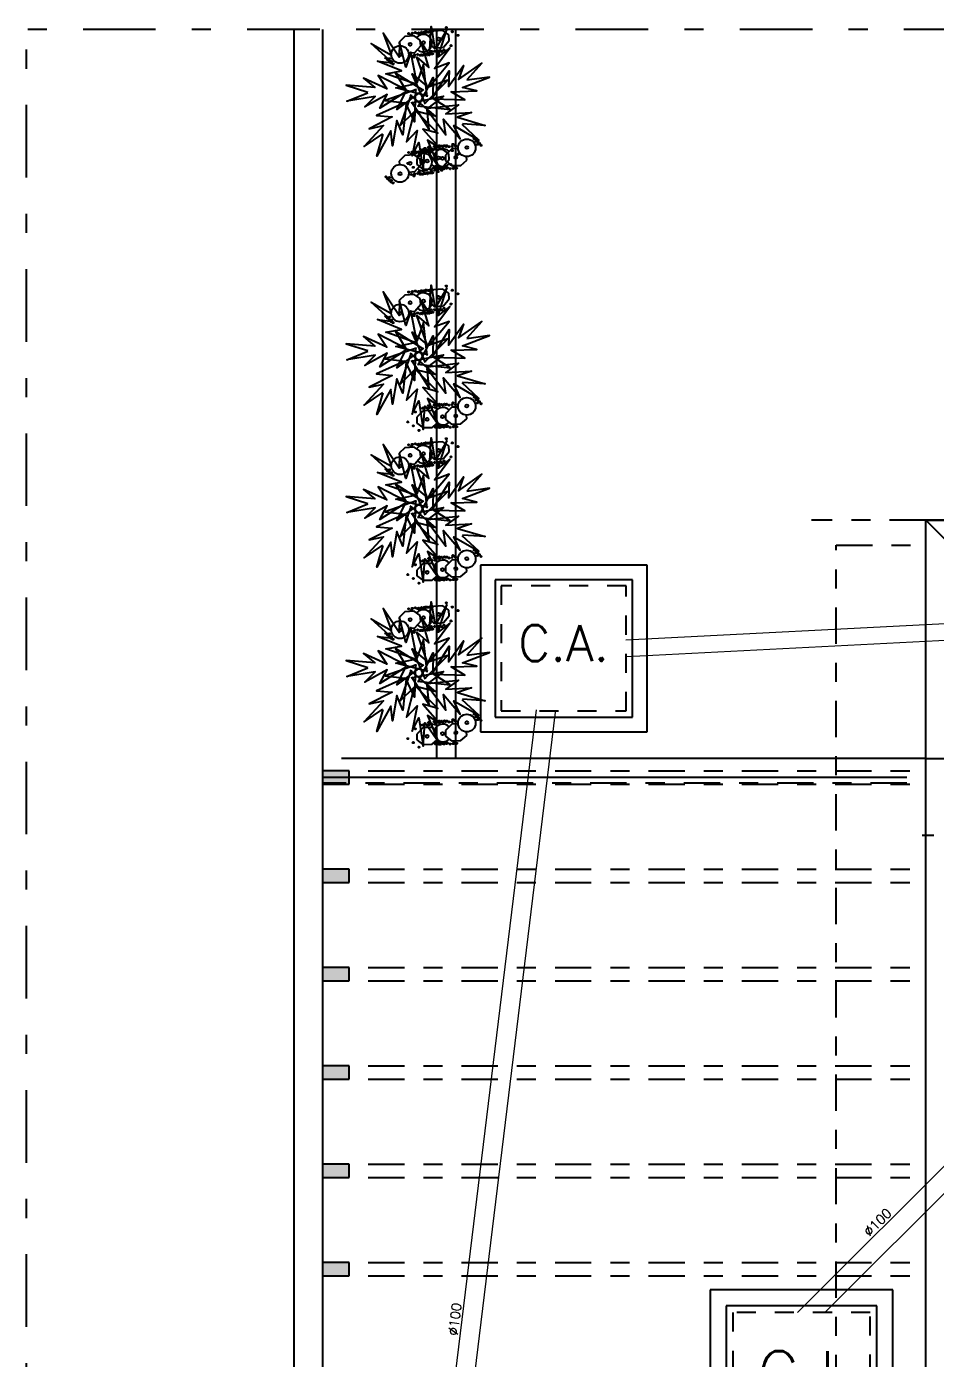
# Model space of a CAD drawing. Header units: millimetres. Extents: x 1573 to 2177, y 1587 to 1932.
# Drawn here: x 1776.08 to 1780.85, y 1907.32 to 1914.31 of the extents above; entities that cross this region are included whole.
import ezdxf
from ezdxf.enums import TextEntityAlignment as Align

# ---------------------------------------------------------------- set-up
doc = ezdxf.new("R2010")
doc.units = ezdxf.units.MM
doc.header["$LTSCALE"] = 0.03
doc.linetypes.add('DASHDOT', pattern=[25.4, 12.7, -6.35, 0, -6.35])
doc.linetypes.add('HIDDEN', pattern=[9.525, 6.35, -3.175])
for name, color, linetype in [('-HIDRO', 8, 'Continuous'), ('HIDROGRAFIA', 4, 'Continuous'), ('Texto-Tubos', 7, 'Continuous')]:
    doc.layers.add(name, color=color, linetype=linetype)
doc.layers.add('TigreCad', color=2, linetype='Continuous', lineweight=13)
doc.styles.add('R80', font='simplex.shx', dxfattribs={"height": 12})
doc.styles.add('TCTUBOS-TXT', font='txt.shx')

# ---------------------------------------------------------------- blocks, each defined once
blk = doc.blocks.new('inp_cx')
for p, q in [((40, 40), (-40, 40)), ((-40, 40), (-40, -40)), ((40, -40), (40, 40)), ((-40, -40), (40, -40))]:
    blk.add_line(p, q)
at = {"color": 1, "linetype": 'Continuous', "ltscale": 0.5}
for p, q in [((33, 33), (-33, 33)), ((-33, 33), (-33, -33)), ((33, -33), (33, 33)), ((-33, -33), (33, -33))]:
    blk.add_line(p, q, dxfattribs=at)
at = {"color": 1, "linetype": 'HIDDEN', "ltscale": 0.5}
for p, q in [((30, 30), (-30, 30)), ((-30, 30), (-30, -30)), ((30, -30), (30, 30)), ((-30, -30), (30, -30))]:
    blk.add_line(p, q, dxfattribs=at)
at = {"style": 'R80'}
blk.add_text('C.I.', height=20.592, dxfattribs=at).set_placement((-19.56, -7.5))
blk = doc.blocks.new('_cxareia')
for p, q in [((40, 40), (-40, 40)), ((-40, 40), (-40, -40)), ((40, -40), (40, 40)), ((-40, -40), (40, -40))]:
    blk.add_line(p, q)
at = {"color": 1, "linetype": 'Continuous', "ltscale": 0.5}
for p, q in [((33, 33), (-33, 33)), ((-33, 33), (-33, -33)), ((33, -33), (33, 33)), ((-33, -33), (33, -33))]:
    blk.add_line(p, q, dxfattribs=at)
at = {"color": 1, "linetype": 'HIDDEN', "ltscale": 0.5}
for p, q in [((30, 30), (-30, 30)), ((-30, 30), (-30, -30)), ((30, -30), (30, 30)), ((-30, -30), (30, -30))]:
    blk.add_line(p, q, dxfattribs=at)
at = {"style": 'R80'}
blk.add_text('C.A.', height=17.28, dxfattribs=at).set_placement((-21.97, -6.06))

msp = doc.modelspace()

# ---------------------------------------------------------------- hatches: boundary and pattern name
at = {"layer": '-HIDRO'}
h = msp.add_hatch(color=256, dxfattribs=at)
h.dxf.hatch_style = 1
h.paths.add_polyline_path([(1777.638, 1910.3366), (1777.778, 1910.3366), (1777.778, 1910.4066), (1777.638, 1910.4066)])
h = msp.add_hatch(color=256, dxfattribs=at)
h.dxf.hatch_style = 1
h.paths.add_polyline_path([(1777.638, 1909.8202), (1777.778, 1909.8202), (1777.778, 1909.8902), (1777.638, 1909.8902)])
h = msp.add_hatch(color=256, dxfattribs=at)
h.dxf.hatch_style = 1
h.paths.add_polyline_path([(1777.638, 1909.3038), (1777.778, 1909.3038), (1777.778, 1909.3738), (1777.638, 1909.3738)])
h = msp.add_hatch(color=256, dxfattribs=at)
h.dxf.hatch_style = 1
h.paths.add_polyline_path([(1777.638, 1908.7874), (1777.778, 1908.7874), (1777.778, 1908.8574), (1777.638, 1908.8574)])
h = msp.add_hatch(color=256, dxfattribs=at)
h.dxf.hatch_style = 1
h.paths.add_polyline_path([(1777.638, 1908.271), (1777.778, 1908.271), (1777.778, 1908.341), (1777.638, 1908.341)])
h = msp.add_hatch(color=256, dxfattribs=at)
h.dxf.hatch_style = 1
h.paths.add_polyline_path([(1777.638, 1907.7546), (1777.778, 1907.7546), (1777.778, 1907.8246), (1777.638, 1907.8246)])

# ---------------------------------------------------------------- linework, layer by layer
at = {"layer": '-HIDRO', "linetype": 'DASHDOT'}
for p in [(1776.0839, 1887.6609), (1789.6909, 1914.2978)]:
    msp.add_line(p, (1776.0839, 1914.2978), dxfattribs=at)
at = {"layer": '-HIDRO'}
for p, q in [((1777.488, 1891.7), (1777.488, 1914.2978)), ((1777.638, 1914.2978), (1777.638, 1891.7)), ((1778.2191, 1914.2886), (1778.1934, 1914.2633)), ((1778.2681, 1914.2926), (1778.2191, 1914.2886)), ((1778.237, 1910.4716), (1778.237, 1914.2978)), ((1778.2999, 1914.2704), (1778.2681, 1914.2926)), ((1778.337, 1910.4716), (1778.337, 1914.2978)), ((1778.0698, 1914.2607), (1778.0404, 1914.2319)), ((1778.0404, 1914.2319), (1778.042, 1914.213)), ((1778.1189, 1914.2647), (1778.0698, 1914.2607)), ((1778.1506, 1914.2425), (1778.1189, 1914.2647)), ((1778.1224, 1914.1768), (1778.153, 1914.2127)), ((1778.153, 1914.2127), (1778.1506, 1914.2425)), ((1778.2103, 1914.2132), (1778.2227, 1914.2007)), ((1778.2717, 1914.2047), (1778.3023, 1914.2407)), ((1778.3023, 1914.2407), (1778.2999, 1914.2704)), ((1778.0895, 1914.1741), (1778.1224, 1914.1768)), ((1778.2227, 1914.2007), (1778.2717, 1914.2047)), ((1778.1651, 1913.6531), (1778.1324, 1913.6191)), ((1778.2143, 1913.6541), (1778.1651, 1913.6531)), ((1778.2191, 1913.6642), (1778.1934, 1913.6389)), ((1778.2258, 1913.6409), (1778.2143, 1913.6541)), ((1778.2681, 1913.6682), (1778.2191, 1913.6642)), ((1778.2999, 1913.646), (1778.2681, 1913.6682)), ((1778.3158, 1913.6718), (1778.2831, 1913.6378)), ((1778.3023, 1913.6163), (1778.2999, 1913.646)), ((1778.3488, 1913.6725), (1778.3158, 1913.6718)), ((1778.0698, 1913.6363), (1778.0404, 1913.6075)), ((1778.0404, 1913.6075), (1778.042, 1913.5886)), ((1778.1189, 1913.6403), (1778.0698, 1913.6363)), ((1778.1506, 1913.6181), (1778.1189, 1913.6403)), ((1778.1224, 1913.5524), (1778.153, 1913.5883)), ((1778.1324, 1913.6191), (1778.1329, 1913.5892)), ((1778.1329, 1913.5892), (1778.1633, 1913.5652)), ((1778.153, 1913.5883), (1778.1506, 1913.6181)), ((1778.2103, 1913.5888), (1778.2227, 1913.5763)), ((1778.2124, 1913.5662), (1778.2397, 1913.5898)), ((1778.2227, 1913.5763), (1778.2717, 1913.5803)), ((1778.2717, 1913.5803), (1778.3023, 1913.6163)), ((1778.2831, 1913.6378), (1778.2836, 1913.608)), ((1778.2836, 1913.608), (1778.314, 1913.5839)), ((1778.314, 1913.5839), (1778.3631, 1913.5849)), ((1778.3631, 1913.5849), (1778.3942, 1913.6118)), ((1778.3942, 1913.6118), (1778.3939, 1913.6307)), ((1778.0895, 1913.5497), (1778.1224, 1913.5524)), ((1778.1633, 1913.5652), (1778.2124, 1913.5662)), ((1778.0698, 1912.9037), (1778.0404, 1912.8749)), ((1778.1189, 1912.9076), (1778.0698, 1912.9037)), ((1778.1506, 1912.8855), (1778.1189, 1912.9076)), ((1778.153, 1912.8557), (1778.1506, 1912.8855)), ((1778.2191, 1912.9316), (1778.1934, 1912.9063)), ((1778.2681, 1912.9356), (1778.2191, 1912.9316)), ((1778.2999, 1912.9134), (1778.2681, 1912.9356)), ((1778.2717, 1912.8477), (1778.3023, 1912.8837)), ((1778.3023, 1912.8837), (1778.2999, 1912.9134)), ((1778.0404, 1912.8749), (1778.042, 1912.856)), ((1778.0895, 1912.8171), (1778.1224, 1912.8198)), ((1778.1224, 1912.8198), (1778.153, 1912.8557)), ((1778.2103, 1912.8562), (1778.2227, 1912.8437)), ((1778.2227, 1912.8437), (1778.2717, 1912.8477)), ((1778.1651, 1912.2961), (1778.1324, 1912.2621)), ((1778.1324, 1912.2621), (1778.1329, 1912.2322)), ((1778.2143, 1912.2971), (1778.1651, 1912.2961)), ((1778.2258, 1912.2839), (1778.2143, 1912.2971)), ((1778.3158, 1912.3148), (1778.2831, 1912.2808)), ((1778.2831, 1912.2808), (1778.2836, 1912.2509)), ((1778.2836, 1912.2509), (1778.314, 1912.2269)), ((1778.3488, 1912.3155), (1778.3158, 1912.3148)), ((1778.3631, 1912.2279), (1778.3942, 1912.2548)), ((1778.3942, 1912.2548), (1778.3939, 1912.2737)), ((1778.1329, 1912.2322), (1778.1633, 1912.2082)), ((1778.1633, 1912.2082), (1778.2124, 1912.2092)), ((1778.2124, 1912.2092), (1778.2397, 1912.2328)), ((1778.314, 1912.2269), (1778.3631, 1912.2279)), ((1778.2191, 1912.1297), (1778.1934, 1912.1044)), ((1778.2681, 1912.1337), (1778.2191, 1912.1297)), ((1778.2999, 1912.1115), (1778.2681, 1912.1337)), ((1778.3023, 1912.0818), (1778.2999, 1912.1115)), ((1778.0698, 1912.1018), (1778.0404, 1912.073)), ((1778.0404, 1912.073), (1778.042, 1912.0541)), ((1778.1189, 1912.1057), (1778.0698, 1912.1018)), ((1778.1506, 1912.0836), (1778.1189, 1912.1057)), ((1778.1224, 1912.0179), (1778.153, 1912.0538)), ((1778.153, 1912.0538), (1778.1506, 1912.0836)), ((1778.2103, 1912.0543), (1778.2227, 1912.0418)), ((1778.2227, 1912.0418), (1778.2717, 1912.0458)), ((1778.2717, 1912.0458), (1778.3023, 1912.0818)), ((1778.0895, 1912.0152), (1778.1224, 1912.0179)), ((1780.8041, 1911.7217), (1787.2563, 1911.7217)), ((1780.8041, 1910.4716), (1780.8041, 1911.7217)), ((1780.9041, 1911.6217), (1780.8041, 1911.7217)), ((1780.8041, 1911.7217), (1780.9041, 1911.6217)), ((1787.2563, 1911.7217), (1780.8041, 1911.7217)), ((1780.8041, 1911.7217), (1780.9041, 1911.6217)), ((1787.2563, 1911.7217), (1780.8041, 1911.7217)), ((1778.1651, 1911.4942), (1778.1324, 1911.4602)), ((1778.2143, 1911.4952), (1778.1651, 1911.4942)), ((1778.2258, 1911.482), (1778.2143, 1911.4952)), ((1778.3158, 1911.5129), (1778.2831, 1911.4789)), ((1778.2831, 1911.4789), (1778.2836, 1911.449)), ((1778.3488, 1911.5136), (1778.3158, 1911.5129)), ((1778.1324, 1911.4602), (1778.1329, 1911.4303)), ((1778.1329, 1911.4303), (1778.1633, 1911.4063)), ((1778.2124, 1911.4072), (1778.2397, 1911.4309)), ((1778.2836, 1911.449), (1778.314, 1911.425)), ((1778.314, 1911.425), (1778.3631, 1911.426)), ((1778.3631, 1911.426), (1778.3942, 1911.4529)), ((1778.3942, 1911.4529), (1778.3939, 1911.4718)), ((1778.1633, 1911.4063), (1778.2124, 1911.4072)), ((1778.2681, 1911.2724), (1778.2191, 1911.2684)), ((1778.2999, 1911.2502), (1778.2681, 1911.2724)), ((1778.0698, 1911.2405), (1778.0404, 1911.2117)), ((1778.0404, 1911.2117), (1778.042, 1911.1928)), ((1778.1189, 1911.2444), (1778.0698, 1911.2405)), ((1778.1506, 1911.2223), (1778.1189, 1911.2444)), ((1778.153, 1911.1925), (1778.1506, 1911.2223)), ((1778.2191, 1911.2684), (1778.1934, 1911.2431)), ((1778.2717, 1911.1845), (1778.3023, 1911.2204)), ((1778.3023, 1911.2204), (1778.2999, 1911.2502)), ((1778.0895, 1911.1539), (1778.1224, 1911.1566)), ((1778.1224, 1911.1566), (1778.153, 1911.1925)), ((1778.2103, 1911.193), (1778.2227, 1911.1805)), ((1778.2227, 1911.1805), (1778.2717, 1911.1845)), ((1778.3158, 1910.6516), (1778.2831, 1910.6176)), ((1778.3488, 1910.6523), (1778.3158, 1910.6516)), ((1778.1651, 1910.6329), (1778.1324, 1910.5989)), ((1778.1324, 1910.5989), (1778.1329, 1910.569)), ((1778.2143, 1910.6339), (1778.1651, 1910.6329)), ((1778.2258, 1910.6206), (1778.2143, 1910.6339)), ((1778.2831, 1910.6176), (1778.2836, 1910.5877)), ((1778.2836, 1910.5877), (1778.314, 1910.5637)), ((1778.3631, 1910.5646), (1778.3942, 1910.5916)), ((1778.3942, 1910.5916), (1778.3939, 1910.6105)), ((1778.1329, 1910.569), (1778.1633, 1910.545)), ((1778.1633, 1910.545), (1778.2124, 1910.5459)), ((1778.2124, 1910.5459), (1778.2397, 1910.5696)), ((1778.314, 1910.5637), (1778.3631, 1910.5646)), ((1778.237, 1910.4716), (1777.737, 1910.4716)), ((1780.8041, 1910.4716), (1778.237, 1910.4716)), ((1780.8041, 1907.2415), (1780.8041, 1910.4716)), ((1780.8041, 1910.4716), (1781.4561, 1910.4716)), ((1777.778, 1910.4066), (1777.638, 1910.4066)), ((1777.638, 1910.4066), (1777.638, 1910.3366)), ((1780.7051, 1910.3716), (1777.638, 1910.3716)), ((1777.778, 1910.3366), (1777.778, 1910.4066)), ((1777.638, 1910.3366), (1777.778, 1910.3366)), ((1780.8462, 1910.0659), (1780.7851, 1910.0659)), ((1780.7851, 1910.0659), (1780.7851, 1910.0659)), ((1777.778, 1909.8902), (1777.638, 1909.8902)), ((1777.638, 1909.8902), (1777.638, 1909.8202)), ((1777.778, 1909.8202), (1777.778, 1909.8902)), ((1777.638, 1909.8202), (1777.778, 1909.8202)), ((1777.778, 1909.3738), (1777.638, 1909.3738)), ((1777.638, 1909.3738), (1777.638, 1909.3038)), ((1777.778, 1909.3038), (1777.778, 1909.3738)), ((1777.638, 1909.3038), (1777.778, 1909.3038)), ((1777.778, 1908.8574), (1777.638, 1908.8574)), ((1777.638, 1908.8574), (1777.638, 1908.7874)), ((1777.778, 1908.7874), (1777.778, 1908.8574)), ((1777.638, 1908.7874), (1777.778, 1908.7874)), ((1777.778, 1908.341), (1777.638, 1908.341)), ((1777.638, 1908.341), (1777.638, 1908.271)), ((1777.778, 1908.271), (1777.778, 1908.341)), ((1777.638, 1908.271), (1777.778, 1908.271)), ((1777.778, 1907.8246), (1777.638, 1907.8246)), ((1777.638, 1907.8246), (1777.638, 1907.7546)), ((1777.778, 1907.7546), (1777.778, 1907.8246)), ((1777.638, 1907.7546), (1777.778, 1907.7546))]:
    msp.add_line(p, q, dxfattribs=at)
at = {"layer": '-HIDRO', "linetype": 'DASHDOT', "ltscale": 0.5}
for p, q in [((1780.8041, 1911.7217), (1780.2041, 1911.7217)), ((1780.3341, 1903.2254), (1780.3341, 1911.5917)), ((1780.3341, 1911.5917), (1780.8041, 1911.5917)), ((1777.877, 1910.4066), (1780.8041, 1910.4066)), ((1780.7051, 1910.3416), (1777.638, 1910.3416)), ((1777.877, 1910.3366), (1780.8041, 1910.3366)), ((1777.877, 1909.8902), (1780.8041, 1909.8902)), ((1777.877, 1909.8202), (1780.8041, 1909.8202)), ((1777.877, 1909.3738), (1780.8041, 1909.3738)), ((1777.877, 1909.3038), (1780.8041, 1909.3038)), ((1777.877, 1908.8574), (1780.8041, 1908.8574)), ((1777.877, 1908.7874), (1780.8041, 1908.7874)), ((1777.877, 1908.341), (1780.8041, 1908.341)), ((1777.877, 1908.271), (1780.8041, 1908.271)), ((1777.877, 1907.8246), (1780.8041, 1907.8246)), ((1777.877, 1907.7546), (1780.8041, 1907.7546))]:
    msp.add_line(p, q, dxfattribs=at)
at = {"layer": '-HIDRO'}
for points in [[(1778.1863, 1913.944), (1778.1668, 1914.1164), (1778.1317, 1914.0186), (1778.1002, 1914.1786), (1778.0746, 1914.1004), (1778.0411, 1914.2312), (1778.0398, 1914.1534), (1777.9553, 1914.2786), (1777.9982, 1914.1674)], [(1778.1779, 1913.9076), (1778.1074, 1914.0661), (1778.1871, 1913.9996), (1778.1332, 1914.1535), (1778.1949, 1914.0991), (1778.1576, 1914.2288), (1778.1981, 1914.1624), (1778.2075, 1914.3131), (1778.2268, 1914.1955)], [(1778.1723, 1913.9086), (1778.2949, 1914.0314), (1778.1965, 1913.9978), (1778.302, 1914.1223), (1778.2249, 1914.0935), (1778.3063, 1914.2013), (1778.2446, 1914.1538), (1778.2898, 1914.2979), (1778.2296, 1914.195)], [(1778.1906, 1913.9477), (1778.0227, 1913.9915), (1778.1245, 1914.0123), (1777.9705, 1914.0662), (1778.0516, 1914.0804), (1777.9268, 1914.1321), (1778.0041, 1914.1224), (1777.8921, 1914.2238), (1777.9961, 1914.1655)], [(1778.1674, 1913.977), (1778.0205, 1914.0692), (1778.0751, 1913.9808), (1777.9303, 1914.056), (1777.9755, 1913.9872), (1777.8523, 1914.0425), (1777.9124, 1913.993), (1777.7618, 1914.005), (1777.8756, 1913.9692)], [(1778.1386, 1913.8926), (1778.2186, 1914.0465), (1778.2162, 1913.9427), (1778.303, 1914.0808), (1778.2989, 1913.9986), (1778.377, 1914.1087), (1778.3504, 1914.0356), (1778.4741, 1914.1222), (1778.3942, 1914.0338)], [(1778.1359, 1913.8976), (1778.3083, 1913.8783), (1778.2207, 1913.9342), (1778.3838, 1913.9293), (1778.3132, 1913.9717), (1778.4482, 1913.9753), (1778.3726, 1913.9939), (1778.5135, 1914.0484), (1778.3955, 1914.0313)], [(1778.1672, 1913.9827), (1778.0283, 1913.8787), (1778.0755, 1913.9713), (1777.9374, 1913.8845), (1777.9768, 1913.9567), (1777.8586, 1913.8914), (1777.9143, 1913.9457), (1777.7652, 1913.9214), (1777.8757, 1913.9664)], [(1778.1299, 1913.9828), (1777.9662, 1913.9254), (1778.0693, 1913.913), (1777.9203, 1913.8467), (1778.0022, 1913.8391), (1777.8821, 1913.7773), (1777.9583, 1913.7934), (1777.8551, 1913.6831), (1777.954, 1913.7498)], [(1778.1253, 1913.9862), (1778.12, 1913.8128), (1778.077, 1913.9074), (1778.0588, 1913.7453), (1778.0268, 1913.8211), (1778.0042, 1913.688), (1777.9965, 1913.7655), (1777.9226, 1913.6337), (1777.9562, 1913.7481)], [(1778.1019, 1913.9571), (1778.0447, 1913.7933), (1778.1187, 1913.8662), (1778.0777, 1913.7083), (1778.1347, 1913.7677), (1778.1081, 1913.6353), (1778.143, 1913.7049), (1778.1649, 1913.5554), (1778.1744, 1913.6743)], [(1778.0964, 1913.9556), (1778.2287, 1913.8434), (1778.1279, 1913.8687), (1778.2433, 1913.7534), (1778.1641, 1913.7757), (1778.254, 1913.675), (1778.1887, 1913.7173), (1778.2456, 1913.5774), (1778.1771, 1913.675)], [(1778.1023, 1913.9139), (1778.2725, 1913.9474), (1778.1899, 1913.8844), (1778.352, 1913.9027), (1778.2851, 1913.8547), (1778.42, 1913.8622), (1778.3462, 1913.8375), (1778.491, 1913.7948), (1778.372, 1913.8021)], [(1778.1045, 1913.9192), (1778.197, 1913.7723), (1778.1861, 1913.8757), (1778.2839, 1913.7451), (1778.2731, 1913.8267), (1778.36, 1913.7234), (1778.3274, 1913.7941), (1778.4579, 1913.7179), (1778.3709, 1913.7995)], [(1778.1779, 1912.5506), (1778.1074, 1912.7091), (1778.1871, 1912.6426), (1778.1332, 1912.7965), (1778.1949, 1912.7421), (1778.1576, 1912.8718), (1778.1981, 1912.8054), (1778.2075, 1912.9561), (1778.2268, 1912.8385)], [(1778.1863, 1912.587), (1778.1668, 1912.7594), (1778.1317, 1912.6616), (1778.1002, 1912.8216), (1778.0746, 1912.7434), (1778.0411, 1912.8742), (1778.0398, 1912.7964), (1777.9553, 1912.9216), (1777.9982, 1912.8103)], [(1778.1723, 1912.5516), (1778.2949, 1912.6744), (1778.1965, 1912.6408), (1778.302, 1912.7653), (1778.2249, 1912.7365), (1778.3063, 1912.8443), (1778.2446, 1912.7968), (1778.2898, 1912.9409), (1778.2296, 1912.8379)], [(1778.1906, 1912.5907), (1778.0227, 1912.6345), (1778.1245, 1912.6553), (1777.9705, 1912.7091), (1778.0516, 1912.7234), (1777.9268, 1912.7751), (1778.0041, 1912.7654), (1777.8921, 1912.8668), (1777.9961, 1912.8085)], [(1778.1386, 1912.5356), (1778.2186, 1912.6895), (1778.2162, 1912.5857), (1778.303, 1912.7238), (1778.2989, 1912.6416), (1778.377, 1912.7517), (1778.3504, 1912.6786), (1778.4741, 1912.7652), (1778.3942, 1912.6768)], [(1778.1674, 1912.62), (1778.0205, 1912.7122), (1778.0751, 1912.6238), (1777.9303, 1912.699), (1777.9755, 1912.6302), (1777.8523, 1912.6855), (1777.9124, 1912.636), (1777.7618, 1912.648), (1777.8756, 1912.6122)], [(1778.1359, 1912.5406), (1778.3083, 1912.5213), (1778.2207, 1912.5772), (1778.3838, 1912.5723), (1778.3132, 1912.6147), (1778.4482, 1912.6183), (1778.3726, 1912.6369), (1778.5135, 1912.6914), (1778.3955, 1912.6742)], [(1778.1672, 1912.6257), (1778.0283, 1912.5217), (1778.0755, 1912.6143), (1777.9374, 1912.5275), (1777.9768, 1912.5997), (1777.8586, 1912.5344), (1777.9143, 1912.5887), (1777.7652, 1912.5644), (1777.8757, 1912.6094)], [(1778.1299, 1912.6258), (1777.9662, 1912.5684), (1778.0693, 1912.556), (1777.9203, 1912.4897), (1778.0022, 1912.4821), (1777.8821, 1912.4203), (1777.9583, 1912.4364), (1777.8551, 1912.3261), (1777.954, 1912.3928)], [(1778.1253, 1912.6292), (1778.12, 1912.4558), (1778.077, 1912.5504), (1778.0588, 1912.3883), (1778.0268, 1912.4641), (1778.0042, 1912.331), (1777.9965, 1912.4084), (1777.9226, 1912.2767), (1777.9562, 1912.3911)], [(1778.1019, 1912.6001), (1778.0447, 1912.4363), (1778.1187, 1912.5092), (1778.0777, 1912.3513), (1778.1347, 1912.4107), (1778.1081, 1912.2783), (1778.143, 1912.3479), (1778.1649, 1912.1984), (1778.1744, 1912.3172)], [(1778.0964, 1912.5986), (1778.2287, 1912.4863), (1778.1279, 1912.5117), (1778.2433, 1912.3964), (1778.1641, 1912.4187), (1778.254, 1912.318), (1778.1887, 1912.3603), (1778.2456, 1912.2204), (1778.1771, 1912.318)], [(1778.1023, 1912.5569), (1778.2725, 1912.5904), (1778.1899, 1912.5274), (1778.352, 1912.5457), (1778.2851, 1912.4977), (1778.42, 1912.5052), (1778.3462, 1912.4805), (1778.491, 1912.4378), (1778.372, 1912.4451)], [(1778.1045, 1912.5621), (1778.197, 1912.4153), (1778.1861, 1912.5186), (1778.2839, 1912.3881), (1778.2731, 1912.4697), (1778.36, 1912.3664), (1778.3274, 1912.4371), (1778.4579, 1912.3609), (1778.3709, 1912.4425)], [(1778.1863, 1911.7851), (1778.1668, 1911.9575), (1778.1317, 1911.8597), (1778.1002, 1912.0197), (1778.0746, 1911.9415), (1778.0411, 1912.0723), (1778.0398, 1911.9945), (1777.9553, 1912.1197), (1777.9982, 1912.0084)], [(1778.1779, 1911.7487), (1778.1074, 1911.9072), (1778.1871, 1911.8407), (1778.1332, 1911.9946), (1778.1949, 1911.9402), (1778.1576, 1912.0699), (1778.1981, 1912.0035), (1778.2075, 1912.1542), (1778.2268, 1912.0366)], [(1778.1723, 1911.7497), (1778.2949, 1911.8725), (1778.1965, 1911.8389), (1778.302, 1911.9633), (1778.2249, 1911.9346), (1778.3063, 1912.0424), (1778.2446, 1911.9949), (1778.2898, 1912.139), (1778.2296, 1912.036)], [(1778.1906, 1911.7888), (1778.0227, 1911.8325), (1778.1245, 1911.8534), (1777.9705, 1911.9072), (1778.0516, 1911.9215), (1777.9268, 1911.9732), (1778.0041, 1911.9635), (1777.8921, 1912.0649), (1777.9961, 1912.0066)], [(1778.1674, 1911.8181), (1778.0205, 1911.9103), (1778.0751, 1911.8219), (1777.9303, 1911.8971), (1777.9755, 1911.8283), (1777.8523, 1911.8836), (1777.9124, 1911.8341), (1777.7618, 1911.8461), (1777.8756, 1911.8103)], [(1778.1386, 1911.7337), (1778.2186, 1911.8876), (1778.2162, 1911.7837), (1778.303, 1911.9219), (1778.2989, 1911.8397), (1778.377, 1911.9498), (1778.3504, 1911.8767), (1778.4741, 1911.9633), (1778.3942, 1911.8748)], [(1778.1359, 1911.7387), (1778.3083, 1911.7194), (1778.2207, 1911.7753), (1778.3838, 1911.7704), (1778.3132, 1911.8128), (1778.4482, 1911.8164), (1778.3726, 1911.835), (1778.5135, 1911.8895), (1778.3955, 1911.8723)], [(1778.1672, 1911.8238), (1778.0283, 1911.7198), (1778.0755, 1911.8124), (1777.9374, 1911.7256), (1777.9768, 1911.7978), (1777.8586, 1911.7325), (1777.9143, 1911.7868), (1777.7652, 1911.7625), (1777.8757, 1911.8075)], [(1778.1299, 1911.8239), (1777.9662, 1911.7665), (1778.0693, 1911.7541), (1777.9203, 1911.6878), (1778.0022, 1911.6802), (1777.8821, 1911.6184), (1777.9583, 1911.6345), (1777.8551, 1911.5242), (1777.954, 1911.5909)], [(1778.1253, 1911.8273), (1778.12, 1911.6539), (1778.077, 1911.7485), (1778.0588, 1911.5864), (1778.0268, 1911.6622), (1778.0042, 1911.5291), (1777.9965, 1911.6065), (1777.9226, 1911.4748), (1777.9562, 1911.5892)], [(1778.1019, 1911.7982), (1778.0447, 1911.6344), (1778.1187, 1911.7073), (1778.0777, 1911.5494), (1778.1347, 1911.6088), (1778.1081, 1911.4764), (1778.143, 1911.546), (1778.1649, 1911.3965), (1778.1744, 1911.5153)], [(1778.0964, 1911.7967), (1778.2287, 1911.6844), (1778.1279, 1911.7098), (1778.2433, 1911.5945), (1778.1641, 1911.6168), (1778.254, 1911.5161), (1778.1887, 1911.5584), (1778.2456, 1911.4184), (1778.1771, 1911.5161)], [(1778.1023, 1911.755), (1778.2725, 1911.7885), (1778.1899, 1911.7255), (1778.352, 1911.7438), (1778.2851, 1911.6958), (1778.42, 1911.7033), (1778.3462, 1911.6786), (1778.491, 1911.6358), (1778.372, 1911.6432)], [(1778.1045, 1911.7602), (1778.197, 1911.6134), (1778.1861, 1911.7167), (1778.2839, 1911.5862), (1778.2731, 1911.6678), (1778.36, 1911.5645), (1778.3274, 1911.6352), (1778.4579, 1911.559), (1778.3709, 1911.6406)], [(1778.1779, 1910.8874), (1778.1074, 1911.0459), (1778.1871, 1910.9794), (1778.1332, 1911.1333), (1778.1949, 1911.0788), (1778.1576, 1911.2086), (1778.1981, 1911.1422), (1778.2075, 1911.2929), (1778.2268, 1911.1753)], [(1778.1723, 1910.8884), (1778.2949, 1911.0112), (1778.1965, 1910.9776), (1778.302, 1911.102), (1778.2249, 1911.0733), (1778.3063, 1911.1811), (1778.2446, 1911.1336), (1778.2898, 1911.2777), (1778.2296, 1911.1747)], [(1778.1906, 1910.9275), (1778.0227, 1910.9712), (1778.1245, 1910.9921), (1777.9705, 1911.0459), (1778.0516, 1911.0602), (1777.9268, 1911.1119), (1778.0041, 1911.1022), (1777.8921, 1911.2035), (1777.9961, 1911.1453)], [(1778.1863, 1910.9238), (1778.1668, 1911.0962), (1778.1317, 1910.9984), (1778.1002, 1911.1584), (1778.0746, 1911.0802), (1778.0411, 1911.211), (1778.0398, 1911.1332), (1777.9553, 1911.2584), (1777.9982, 1911.1471)], [(1778.1386, 1910.8724), (1778.2186, 1911.0263), (1778.2162, 1910.9224), (1778.303, 1911.0606), (1778.2989, 1910.9784), (1778.377, 1911.0885), (1778.3504, 1911.0154), (1778.4741, 1911.102), (1778.3942, 1911.0135)], [(1778.1674, 1910.9568), (1778.0205, 1911.049), (1778.0751, 1910.9606), (1777.9303, 1911.0357), (1777.9755, 1910.967), (1777.8523, 1911.0223), (1777.9124, 1910.9728), (1777.7618, 1910.9848), (1777.8756, 1910.949)], [(1778.1359, 1910.8774), (1778.3083, 1910.8581), (1778.2207, 1910.914), (1778.3838, 1910.9091), (1778.3132, 1910.9515), (1778.4482, 1910.9551), (1778.3726, 1910.9736), (1778.5135, 1911.0282), (1778.3955, 1911.011)], [(1778.1672, 1910.9625), (1778.0283, 1910.8585), (1778.0755, 1910.9511), (1777.9374, 1910.8643), (1777.9768, 1910.9365), (1777.8586, 1910.8712), (1777.9143, 1910.9255), (1777.7652, 1910.9012), (1777.8757, 1910.9462)], [(1778.1299, 1910.9626), (1777.9662, 1910.9052), (1778.0693, 1910.8928), (1777.9203, 1910.8265), (1778.0022, 1910.8189), (1777.8821, 1910.7571), (1777.9583, 1910.7732), (1777.8551, 1910.6629), (1777.954, 1910.7296)], [(1778.1253, 1910.966), (1778.12, 1910.7926), (1778.077, 1910.8872), (1778.0588, 1910.7251), (1778.0268, 1910.8009), (1778.0042, 1910.6678), (1777.9965, 1910.7452), (1777.9226, 1910.6135), (1777.9562, 1910.7279)], [(1778.1019, 1910.9369), (1778.0447, 1910.7731), (1778.1187, 1910.846), (1778.0777, 1910.6881), (1778.1347, 1910.7475), (1778.1081, 1910.6151), (1778.143, 1910.6846), (1778.1649, 1910.5352), (1778.1744, 1910.654)], [(1778.0964, 1910.9354), (1778.2287, 1910.8231), (1778.1279, 1910.8485), (1778.2433, 1910.7332), (1778.1641, 1910.7555), (1778.254, 1910.6548), (1778.1887, 1910.6971), (1778.2456, 1910.5571), (1778.1771, 1910.6548)], [(1778.1023, 1910.8937), (1778.2725, 1910.9272), (1778.1899, 1910.8642), (1778.352, 1910.8825), (1778.2851, 1910.8345), (1778.42, 1910.842), (1778.3462, 1910.8173), (1778.491, 1910.7745), (1778.372, 1910.7819)], [(1778.1045, 1910.8989), (1778.197, 1910.7521), (1778.1861, 1910.8554), (1778.2839, 1910.7249), (1778.2731, 1910.8065), (1778.36, 1910.7032), (1778.3274, 1910.7739), (1778.4579, 1910.6977), (1778.3709, 1910.7793)]]:
    msp.add_lwpolyline(points, dxfattribs=at)
for centre, radius in [((1778.0901, 1914.2767), 0.00336), ((1778.1085, 1914.279), 0.00336), ((1778.1242, 1914.2819), 0.00336), ((1778.1372, 1914.2779), 0.00336), ((1778.1429, 1914.2801), 0.00336), ((1778.149, 1914.278), 0.00336), ((1778.157, 1914.2837), 0.00336), ((1778.1622, 1914.2808), 0.00336), ((1778.1696, 1914.2831), 0.00336), ((1778.1758, 1914.2802), 0.00336), ((1778.1778, 1914.2863), 0.00336), ((1778.1846, 1914.286), 0.00336), ((1778.1914, 1914.2848), 0.00336), ((1778.1973, 1914.2853), 0.00336), ((1778.2023, 1914.2857), 0.00336), ((1778.2867, 1914.3084), 0.00336), ((1778.3184, 1914.2863), 0.00336), ((1778.0439, 1914.1669), 0.0462), ((1778.0977, 1914.2206), 0.00786), ((1778.1051, 1914.2686), 0.00336), ((1778.1675, 1914.2298), 0.00786), ((1778.247, 1914.2485), 0.00786), ((1778.312, 1914.2135), 0.00336), ((1778.3481, 1914.2675), 0.00336), ((1777.9701, 1914.1488), 0.00336), ((1777.9797, 1914.139), 0.00336), ((1777.988, 1914.145), 0.00336), ((1778.0441, 1914.1652), 0.00786), ((1778.103, 1914.1613), 0.00336), ((1778.1179, 1914.1533), 0.00336), ((1778.1213, 1914.1637), 0.00336), ((1778.1371, 1914.1666), 0.00336), ((1778.15, 1914.1626), 0.00336), ((1778.1558, 1914.1647), 0.00336), ((1778.1618, 1914.1627), 0.00336), ((1778.1698, 1914.1684), 0.00336), ((1778.1751, 1914.1655), 0.00336), ((1778.1825, 1914.1677), 0.00336), ((1778.1886, 1914.1649), 0.00336), ((1778.1906, 1914.1709), 0.00336), ((1778.1974, 1914.1706), 0.00336), ((1778.2042, 1914.1695), 0.00336), ((1778.2091, 1914.1834), 0.00336), ((1778.2101, 1914.17), 0.00336), ((1778.2151, 1914.1704), 0.00336), ((1778.2258, 1914.1839), 0.00336), ((1778.2419, 1914.1866), 0.00336), ((1778.2445, 1914.1763), 0.00336), ((1778.2633, 1914.1831), 0.00336), ((1778.275, 1914.1911), 0.00336), ((1777.9891, 1914.131), 0.00336), ((1777.9968, 1914.1228), 0.00336), ((1777.998, 1914.1299), 0.00336), ((1778.0079, 1914.1166), 0.00336), ((1778.3948, 1913.6769), 0.0462), ((1778.4338, 1913.7249), 0.00336), ((1778.4445, 1913.718), 0.00336), ((1778.0901, 1913.6523), 0.00336), ((1778.1051, 1913.6442), 0.00336), ((1778.1085, 1913.6546), 0.00336), ((1778.1242, 1913.6575), 0.00336), ((1778.1244, 1913.6469), 0.00336), ((1778.1372, 1913.6535), 0.00336), ((1778.1429, 1913.6557), 0.00336), ((1778.149, 1913.6536), 0.00336), ((1778.157, 1913.6593), 0.00336), ((1778.1622, 1913.6564), 0.00336), ((1778.1626, 1913.6669), 0.00336), ((1778.1696, 1913.6587), 0.00336), ((1778.1748, 1913.6742), 0.00336), ((1778.1758, 1913.6558), 0.00336), ((1778.1778, 1913.6619), 0.00336), ((1778.1846, 1913.6616), 0.00336), ((1778.1914, 1913.6604), 0.00336), ((1778.194, 1913.6798), 0.00336), ((1778.196, 1913.6693), 0.00336), ((1778.1973, 1913.6609), 0.00336), ((1778.2023, 1913.6613), 0.00336), ((1778.2121, 1913.671), 0.00336), ((1778.2237, 1913.6839), 0.00336), ((1778.2287, 1913.684), 0.00336), ((1778.2289, 1913.6706), 0.00336), ((1778.2346, 1913.6841), 0.00336), ((1778.2413, 1913.6826), 0.00336), ((1778.2481, 1913.6819), 0.00336), ((1778.2505, 1913.6878), 0.00336), ((1778.2564, 1913.6846), 0.00336), ((1778.2639, 1913.6864), 0.00336), ((1778.269, 1913.6831), 0.00336), ((1778.2773, 1913.6883), 0.00336), ((1778.2833, 1913.6859), 0.00336), ((1778.2867, 1913.684), 0.00336), ((1778.2891, 1913.6877), 0.00336), ((1778.3018, 1913.6829), 0.00336), ((1778.3177, 1913.6849), 0.00336), ((1778.3184, 1913.6619), 0.00336), ((1778.3217, 1913.695), 0.00336), ((1778.3362, 1913.6861), 0.00336), ((1778.3481, 1913.6431), 0.00336), ((1778.3947, 1913.6786), 0.00786), ((1778.4429, 1913.711), 0.00336), ((1778.4517, 1913.7094), 0.00336), ((1778.4519, 1913.6953), 0.00336), ((1778.4606, 1913.7008), 0.00336), ((1778.4696, 1913.6904), 0.00336), ((1778.0439, 1913.5425), 0.0462), ((1778.085, 1913.5951), 0.00336), ((1778.0977, 1913.5962), 0.00786), ((1778.1135, 1913.5746), 0.00336), ((1778.1675, 1913.6054), 0.00786), ((1778.187, 1913.6079), 0.00786), ((1778.247, 1913.6241), 0.00786), ((1778.2676, 1913.6217), 0.00786), ((1778.312, 1913.5891), 0.00336), ((1778.3275, 1913.5791), 0.00336), ((1778.3377, 1913.6266), 0.00786), ((1777.9701, 1913.5244), 0.00336), ((1777.9797, 1913.5146), 0.00336), ((1777.988, 1913.5206), 0.00336), ((1777.9891, 1913.5066), 0.00336), ((1777.998, 1913.5055), 0.00336), ((1778.0441, 1913.5408), 0.00786), ((1778.103, 1913.5369), 0.00336), ((1778.1179, 1913.5289), 0.00336), ((1778.1213, 1913.5393), 0.00336), ((1778.1371, 1913.5422), 0.00336), ((1778.1438, 1913.5506), 0.00336), ((1778.15, 1913.5382), 0.00336), ((1778.1558, 1913.5403), 0.00336), ((1778.1618, 1913.5383), 0.00336), ((1778.1698, 1913.544), 0.00336), ((1778.1751, 1913.5411), 0.00336), ((1778.1825, 1913.5433), 0.00336), ((1778.1886, 1913.5405), 0.00336), ((1778.1906, 1913.5465), 0.00336), ((1778.1974, 1913.5462), 0.00336), ((1778.2042, 1913.5451), 0.00336), ((1778.2091, 1913.559), 0.00336), ((1778.2101, 1913.5456), 0.00336), ((1778.2151, 1913.546), 0.00336), ((1778.2258, 1913.5595), 0.00336), ((1778.2294, 1913.568), 0.00336), ((1778.2344, 1913.5681), 0.00336), ((1778.2403, 1913.5682), 0.00336), ((1778.2419, 1913.5622), 0.00336), ((1778.2445, 1913.5519), 0.00336), ((1778.2471, 1913.5667), 0.00336), ((1778.2538, 1913.566), 0.00336), ((1778.2562, 1913.5719), 0.00336), ((1778.2621, 1913.5686), 0.00336), ((1778.2633, 1913.5587), 0.00336), ((1778.2697, 1913.5705), 0.00336), ((1778.2748, 1913.5672), 0.00336), ((1778.275, 1913.5667), 0.00336), ((1778.2831, 1913.5724), 0.00336), ((1778.289, 1913.57), 0.00336), ((1778.2948, 1913.5718), 0.00336), ((1778.3075, 1913.567), 0.00336), ((1778.3235, 1913.569), 0.00336), ((1778.3419, 1913.5702), 0.00336), ((1777.9968, 1913.4984), 0.00336), ((1778.0079, 1913.4922), 0.00336), ((1778.2867, 1912.9514), 0.00336), ((1778.0901, 1912.9197), 0.00336), ((1778.1051, 1912.9116), 0.00336), ((1778.1085, 1912.922), 0.00336), ((1778.1242, 1912.9249), 0.00336), ((1778.1372, 1912.9209), 0.00336), ((1778.1429, 1912.9231), 0.00336), ((1778.149, 1912.921), 0.00336), ((1778.157, 1912.9267), 0.00336), ((1778.1622, 1912.9238), 0.00336), ((1778.1675, 1912.8728), 0.00786), ((1778.1696, 1912.9261), 0.00336), ((1778.1758, 1912.9232), 0.00336), ((1778.1778, 1912.9293), 0.00336), ((1778.1846, 1912.929), 0.00336), ((1778.1914, 1912.9278), 0.00336), ((1778.1973, 1912.9283), 0.00336), ((1778.2023, 1912.9287), 0.00336), ((1778.247, 1912.8915), 0.00786), ((1778.3184, 1912.9293), 0.00336), ((1778.3481, 1912.9105), 0.00336), ((1778.0439, 1912.8099), 0.0462), ((1778.0441, 1912.8082), 0.00786), ((1778.0977, 1912.8636), 0.00786), ((1778.103, 1912.8043), 0.00336), ((1778.1213, 1912.8066), 0.00336), ((1778.1371, 1912.8096), 0.00336), ((1778.15, 1912.8056), 0.00336), ((1778.1558, 1912.8077), 0.00336), ((1778.1618, 1912.8057), 0.00336), ((1778.1698, 1912.8114), 0.00336), ((1778.1751, 1912.8085), 0.00336), ((1778.1825, 1912.8107), 0.00336), ((1778.1886, 1912.8079), 0.00336), ((1778.1906, 1912.8139), 0.00336), ((1778.1974, 1912.8136), 0.00336), ((1778.2042, 1912.8125), 0.00336), ((1778.2091, 1912.8264), 0.00336), ((1778.2101, 1912.813), 0.00336), ((1778.2151, 1912.8134), 0.00336), ((1778.2258, 1912.8269), 0.00336), ((1778.2419, 1912.8296), 0.00336), ((1778.2445, 1912.8193), 0.00336), ((1778.2633, 1912.8261), 0.00336), ((1778.275, 1912.8341), 0.00336), ((1778.312, 1912.8565), 0.00336), ((1777.9701, 1912.7918), 0.00336), ((1777.9797, 1912.782), 0.00336), ((1777.988, 1912.788), 0.00336), ((1777.9891, 1912.774), 0.00336), ((1777.9968, 1912.7658), 0.00336), ((1777.998, 1912.7729), 0.00336), ((1778.0079, 1912.7596), 0.00336), ((1778.1179, 1912.7963), 0.00336), ((1778.1748, 1912.3172), 0.00336), ((1778.194, 1912.3228), 0.00336), ((1778.2237, 1912.3269), 0.00336), ((1778.2287, 1912.327), 0.00336), ((1778.2346, 1912.3271), 0.00336), ((1778.2413, 1912.3256), 0.00336), ((1778.2481, 1912.3249), 0.00336), ((1778.2505, 1912.3308), 0.00336), ((1778.2564, 1912.3275), 0.00336), ((1778.2639, 1912.3294), 0.00336), ((1778.269, 1912.3261), 0.00336), ((1778.2773, 1912.3313), 0.00336), ((1778.2833, 1912.3289), 0.00336), ((1778.2891, 1912.3307), 0.00336), ((1778.3018, 1912.3259), 0.00336), ((1778.3177, 1912.3279), 0.00336), ((1778.3217, 1912.338), 0.00336), ((1778.3362, 1912.3291), 0.00336), ((1778.3948, 1912.3199), 0.0462), ((1778.3947, 1912.3216), 0.00786), ((1778.4338, 1912.3679), 0.00336), ((1778.4429, 1912.354), 0.00336), ((1778.4445, 1912.361), 0.00336), ((1778.4517, 1912.3524), 0.00336), ((1778.4519, 1912.3383), 0.00336), ((1778.4606, 1912.3438), 0.00336), ((1778.4696, 1912.3334), 0.00336), ((1778.1244, 1912.2899), 0.00336), ((1778.1626, 1912.3099), 0.00336), ((1778.187, 1912.2509), 0.00786), ((1778.196, 1912.3123), 0.00336), ((1778.2121, 1912.314), 0.00336), ((1778.2289, 1912.3136), 0.00336), ((1778.2676, 1912.2647), 0.00786), ((1778.3377, 1912.2696), 0.00786), ((1778.085, 1912.2381), 0.00336), ((1778.1135, 1912.2176), 0.00336), ((1778.1438, 1912.1936), 0.00336), ((1778.2294, 1912.211), 0.00336), ((1778.2344, 1912.2111), 0.00336), ((1778.2403, 1912.2112), 0.00336), ((1778.2471, 1912.2097), 0.00336), ((1778.2538, 1912.209), 0.00336), ((1778.2562, 1912.2149), 0.00336), ((1778.2621, 1912.2116), 0.00336), ((1778.2697, 1912.2135), 0.00336), ((1778.2748, 1912.2102), 0.00336), ((1778.2831, 1912.2154), 0.00336), ((1778.289, 1912.213), 0.00336), ((1778.2948, 1912.2148), 0.00336), ((1778.3075, 1912.21), 0.00336), ((1778.3235, 1912.212), 0.00336), ((1778.3275, 1912.2221), 0.00336), ((1778.3419, 1912.2132), 0.00336), ((1778.0901, 1912.1178), 0.00336), ((1778.1051, 1912.1097), 0.00336), ((1778.1085, 1912.1201), 0.00336), ((1778.1242, 1912.123), 0.00336), ((1778.1372, 1912.119), 0.00336), ((1778.1429, 1912.1212), 0.00336), ((1778.149, 1912.1191), 0.00336), ((1778.157, 1912.1248), 0.00336), ((1778.1622, 1912.1219), 0.00336), ((1778.1696, 1912.1242), 0.00336), ((1778.1758, 1912.1213), 0.00336), ((1778.1778, 1912.1274), 0.00336), ((1778.1846, 1912.1271), 0.00336), ((1778.1914, 1912.1259), 0.00336), ((1778.1973, 1912.1264), 0.00336), ((1778.2023, 1912.1268), 0.00336), ((1778.2867, 1912.1495), 0.00336), ((1778.3184, 1912.1274), 0.00336), ((1778.3481, 1912.1086), 0.00336), ((1778.0439, 1912.008), 0.0462), ((1778.0977, 1912.0617), 0.00786), ((1778.1675, 1912.0709), 0.00786), ((1778.247, 1912.0896), 0.00786), ((1778.312, 1912.0545), 0.00336), ((1777.9701, 1911.9899), 0.00336), ((1777.9797, 1911.9801), 0.00336), ((1777.988, 1911.9861), 0.00336), ((1777.9891, 1911.9721), 0.00336), ((1777.998, 1911.971), 0.00336), ((1778.0441, 1912.0063), 0.00786), ((1778.103, 1912.0024), 0.00336), ((1778.1179, 1911.9944), 0.00336), ((1778.1213, 1912.0047), 0.00336), ((1778.1371, 1912.0077), 0.00336), ((1778.15, 1912.0037), 0.00336), ((1778.1558, 1912.0058), 0.00336), ((1778.1618, 1912.0038), 0.00336), ((1778.1698, 1912.0095), 0.00336), ((1778.1751, 1912.0065), 0.00336), ((1778.1825, 1912.0088), 0.00336), ((1778.1886, 1912.006), 0.00336), ((1778.1906, 1912.012), 0.00336), ((1778.1974, 1912.0117), 0.00336), ((1778.2042, 1912.0106), 0.00336), ((1778.2091, 1912.0245), 0.00336), ((1778.2101, 1912.0111), 0.00336), ((1778.2151, 1912.0115), 0.00336), ((1778.2258, 1912.025), 0.00336), ((1778.2419, 1912.0277), 0.00336), ((1778.2445, 1912.0174), 0.00336), ((1778.2633, 1912.0242), 0.00336), ((1778.275, 1912.0322), 0.00336), ((1777.9968, 1911.9639), 0.00336), ((1778.0079, 1911.9577), 0.00336), ((1778.3948, 1911.518), 0.0462), ((1778.4338, 1911.5659), 0.00336), ((1778.4429, 1911.5521), 0.00336), ((1778.4445, 1911.5591), 0.00336), ((1778.4517, 1911.5505), 0.00336), ((1778.1244, 1911.488), 0.00336), ((1778.1626, 1911.508), 0.00336), ((1778.1748, 1911.5153), 0.00336), ((1778.194, 1911.5209), 0.00336), ((1778.196, 1911.5104), 0.00336), ((1778.2121, 1911.5121), 0.00336), ((1778.2237, 1911.525), 0.00336), ((1778.2287, 1911.5251), 0.00336), ((1778.2289, 1911.5116), 0.00336), ((1778.2346, 1911.5252), 0.00336), ((1778.2413, 1911.5237), 0.00336), ((1778.2481, 1911.523), 0.00336), ((1778.2505, 1911.5289), 0.00336), ((1778.2564, 1911.5256), 0.00336), ((1778.2639, 1911.5275), 0.00336), ((1778.269, 1911.5242), 0.00336), ((1778.2773, 1911.5294), 0.00336), ((1778.2833, 1911.527), 0.00336), ((1778.2891, 1911.5288), 0.00336), ((1778.3018, 1911.524), 0.00336), ((1778.3177, 1911.526), 0.00336), ((1778.3217, 1911.5361), 0.00336), ((1778.3362, 1911.5272), 0.00336), ((1778.3947, 1911.5197), 0.00786), ((1778.4519, 1911.5364), 0.00336), ((1778.4606, 1911.5419), 0.00336), ((1778.4696, 1911.5315), 0.00336), ((1778.085, 1911.4362), 0.00336), ((1778.1135, 1911.4157), 0.00336), ((1778.187, 1911.4489), 0.00786), ((1778.2294, 1911.4091), 0.00336), ((1778.2344, 1911.4092), 0.00336), ((1778.2403, 1911.4093), 0.00336), ((1778.2471, 1911.4078), 0.00336), ((1778.2538, 1911.4071), 0.00336), ((1778.2562, 1911.413), 0.00336), ((1778.2621, 1911.4097), 0.00336), ((1778.2676, 1911.4628), 0.00786), ((1778.2697, 1911.4116), 0.00336), ((1778.2748, 1911.4083), 0.00336), ((1778.2831, 1911.4135), 0.00336), ((1778.289, 1911.4111), 0.00336), ((1778.2948, 1911.4129), 0.00336), ((1778.3075, 1911.4081), 0.00336), ((1778.3235, 1911.4101), 0.00336), ((1778.3275, 1911.4202), 0.00336), ((1778.3377, 1911.4677), 0.00786), ((1778.3419, 1911.4113), 0.00336), ((1778.1438, 1911.3916), 0.00336), ((1778.1778, 1911.2661), 0.00336), ((1778.1846, 1911.2658), 0.00336), ((1778.2867, 1911.2882), 0.00336), ((1778.3184, 1911.2661), 0.00336), ((1778.0901, 1911.2564), 0.00336), ((1778.0977, 1911.2004), 0.00786), ((1778.1051, 1911.2484), 0.00336), ((1778.1085, 1911.2588), 0.00336), ((1778.1242, 1911.2617), 0.00336), ((1778.1372, 1911.2577), 0.00336), ((1778.1429, 1911.2599), 0.00336), ((1778.149, 1911.2578), 0.00336), ((1778.157, 1911.2635), 0.00336), ((1778.1622, 1911.2606), 0.00336), ((1778.1675, 1911.2096), 0.00786), ((1778.1696, 1911.2629), 0.00336), ((1778.1758, 1911.26), 0.00336), ((1778.1914, 1911.2646), 0.00336), ((1778.1973, 1911.2651), 0.00336), ((1778.2023, 1911.2655), 0.00336), ((1778.247, 1911.2283), 0.00786), ((1778.3481, 1911.2473), 0.00336), ((1777.9701, 1911.1286), 0.00336), ((1778.0439, 1911.1467), 0.0462), ((1778.0441, 1911.1449), 0.00786), ((1778.103, 1911.1411), 0.00336), ((1778.1179, 1911.133), 0.00336), ((1778.1213, 1911.1434), 0.00336), ((1778.1371, 1911.1464), 0.00336), ((1778.15, 1911.1424), 0.00336), ((1778.1558, 1911.1445), 0.00336), ((1778.1618, 1911.1425), 0.00336), ((1778.1698, 1911.1482), 0.00336), ((1778.1751, 1911.1452), 0.00336), ((1778.1825, 1911.1475), 0.00336), ((1778.1886, 1911.1446), 0.00336), ((1778.1906, 1911.1507), 0.00336), ((1778.1974, 1911.1504), 0.00336), ((1778.2042, 1911.1493), 0.00336), ((1778.2091, 1911.1632), 0.00336), ((1778.2101, 1911.1498), 0.00336), ((1778.2151, 1911.1502), 0.00336), ((1778.2258, 1911.1637), 0.00336), ((1778.2419, 1911.1664), 0.00336), ((1778.2445, 1911.1561), 0.00336), ((1778.2633, 1911.1629), 0.00336), ((1778.275, 1911.1709), 0.00336), ((1778.312, 1911.1932), 0.00336), ((1777.9797, 1911.1188), 0.00336), ((1777.988, 1911.1248), 0.00336), ((1777.9891, 1911.1108), 0.00336), ((1777.9968, 1911.1026), 0.00336), ((1777.998, 1911.1097), 0.00336), ((1778.0079, 1911.0964), 0.00336), ((1778.1626, 1910.6467), 0.00336), ((1778.1748, 1910.654), 0.00336), ((1778.194, 1910.6596), 0.00336), ((1778.196, 1910.6491), 0.00336), ((1778.2121, 1910.6508), 0.00336), ((1778.2237, 1910.6637), 0.00336), ((1778.2287, 1910.6638), 0.00336), ((1778.2289, 1910.6503), 0.00336), ((1778.2346, 1910.6639), 0.00336), ((1778.2413, 1910.6624), 0.00336), ((1778.2481, 1910.6617), 0.00336), ((1778.2505, 1910.6676), 0.00336), ((1778.2564, 1910.6643), 0.00336), ((1778.2639, 1910.6662), 0.00336), ((1778.269, 1910.6629), 0.00336), ((1778.2773, 1910.6681), 0.00336), ((1778.2833, 1910.6657), 0.00336), ((1778.2891, 1910.6675), 0.00336), ((1778.3018, 1910.6627), 0.00336), ((1778.3177, 1910.6647), 0.00336), ((1778.3217, 1910.6748), 0.00336), ((1778.3362, 1910.6659), 0.00336), ((1778.3948, 1910.6567), 0.0462), ((1778.3947, 1910.6584), 0.00786), ((1778.4338, 1910.7046), 0.00336), ((1778.4429, 1910.6908), 0.00336), ((1778.4445, 1910.6978), 0.00336), ((1778.4517, 1910.6892), 0.00336), ((1778.4519, 1910.6751), 0.00336), ((1778.4606, 1910.6805), 0.00336), ((1778.4696, 1910.6702), 0.00336), ((1778.085, 1910.5749), 0.00336), ((1778.1244, 1910.6266), 0.00336), ((1778.187, 1910.5876), 0.00786), ((1778.2676, 1910.6015), 0.00786), ((1778.3377, 1910.6063), 0.00786), ((1778.1135, 1910.5544), 0.00336), ((1778.1438, 1910.5303), 0.00336), ((1778.2294, 1910.5478), 0.00336), ((1778.2344, 1910.5479), 0.00336), ((1778.2403, 1910.548), 0.00336), ((1778.2471, 1910.5465), 0.00336), ((1778.2538, 1910.5457), 0.00336), ((1778.2562, 1910.5517), 0.00336), ((1778.2621, 1910.5484), 0.00336), ((1778.2697, 1910.5503), 0.00336), ((1778.2748, 1910.547), 0.00336), ((1778.2831, 1910.5522), 0.00336), ((1778.289, 1910.5498), 0.00336), ((1778.2948, 1910.5516), 0.00336), ((1778.3075, 1910.5468), 0.00336), ((1778.3235, 1910.5488), 0.00336), ((1778.3275, 1910.5589), 0.00336), ((1778.3419, 1910.55), 0.00336)]:
    msp.add_circle(centre, radius, dxfattribs=at)
for centre, start, end in [((1778.166, 1914.2261), 228.09057, 139.36947), ((1778.166, 1913.6017), 228.09057, 139.36947), ((1778.2693, 1913.6253), 44.57349, 315.85239), ((1778.166, 1912.8691), 228.09057, 139.36947), ((1778.2693, 1912.2682), 44.57349, 315.85239), ((1778.166, 1912.0672), 228.09057, 139.36947), ((1778.2693, 1911.4663), 44.57349, 315.85239), ((1778.166, 1911.2059), 228.09057, 139.36947), ((1778.2693, 1910.605), 44.57349, 315.85239)]:
    msp.add_arc(centre, 0.0462, start, end, dxfattribs=at)
at = {"layer": 'TigreCad', "ltscale": 100}
for p, q in [((1787.5639, 1911.5186), (1779.2298, 1911.0929)), ((1787.5684, 1911.4306), (1779.2343, 1911.005)), ((1778.7584, 1910.7271), (1777.9726, 1904.2832)), ((1778.8593, 1910.7148), (1778.0735, 1904.2709)), ((1782.0186, 1909.451), (1780.1311, 1907.5618)), ((1782.0905, 1909.3792), (1780.2747, 1907.5618))]:
    msp.add_line(p, q, dxfattribs=at)

# ---------------------------------------------------------------- block references
at = {"layer": 'HIDROGRAFIA'}
for name, p, xscale, yscale, zscale in [('_cxareia', (1778.904, 1911.0489), 0.01093253206453364, 0.01093253206379712, 0.01093253206377944), ('inp_cx', (1780.1522, 1907.2018), 0.01200149075472206, 0.01200149075435822, 0.0120014907544601)]:
    msp.add_blockref(name, p, dxfattribs=dict(at, xscale=xscale, yscale=yscale, zscale=zscale))

# ---------------------------------------------------------------- texts
at = {"layer": 'Texto-Tubos', "ltscale": 100, "style": 'TCTUBOS-TXT'}
for rotation, p in [(45.02549, (1780.5695, 1908.0184)), (83.04709, (1778.357, 1907.524))]:
    msp.add_text('%%C100', height=0.05002, rotation=rotation, dxfattribs=at).set_placement(p, align=Align.CENTER)

doc.saveas('drawing.dxf')
